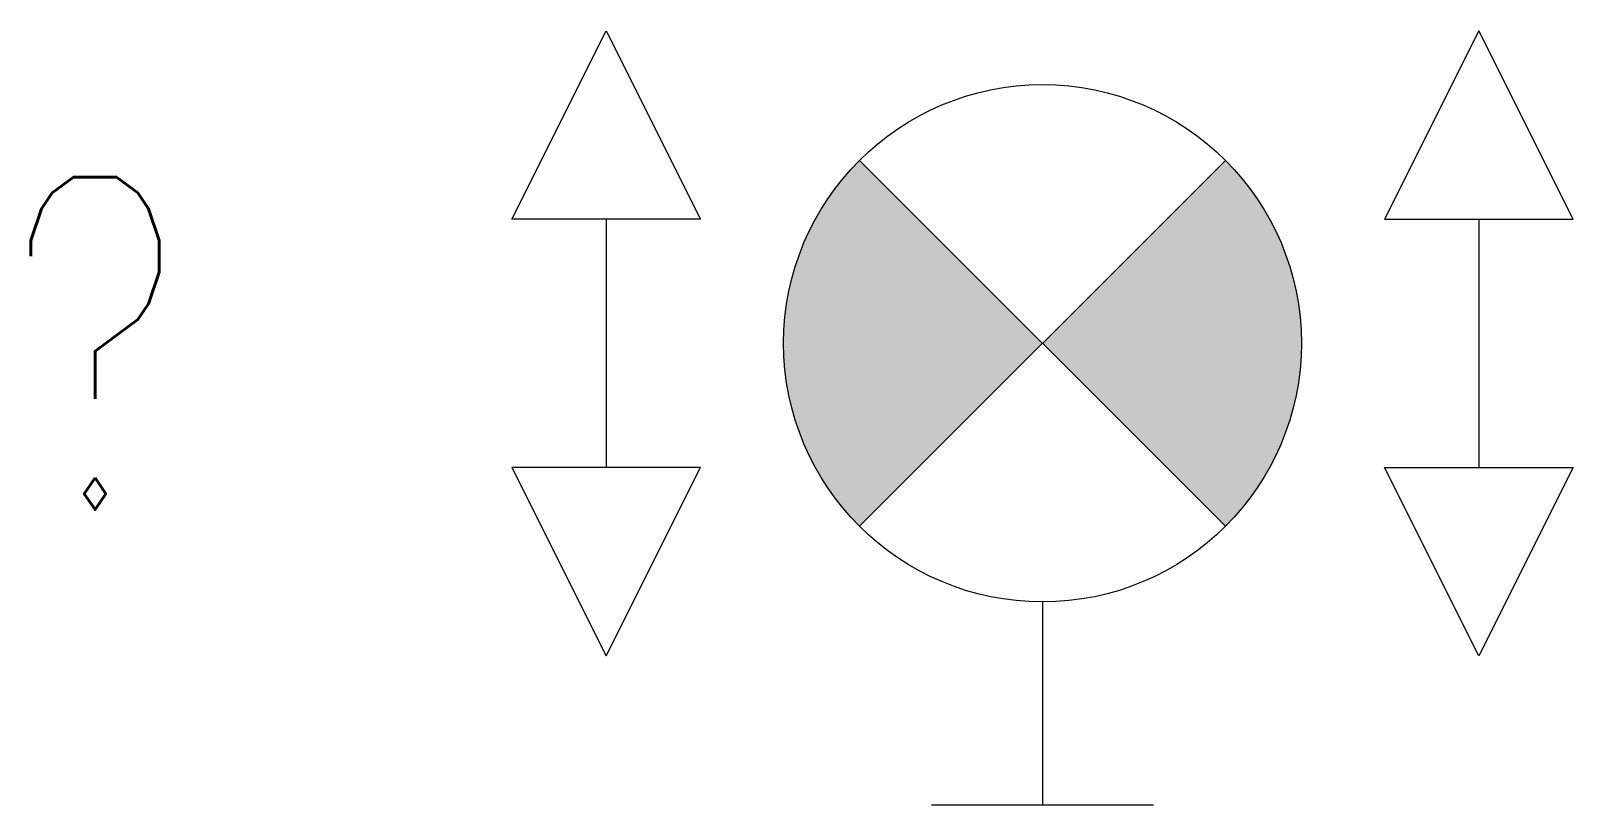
# Model space of a CAD drawing. Extents: x -0.285 to 0.149, y 0 to 0.218.
import ezdxf
from ezdxf.enums import TextEntityAlignment as Align

# ---------------------------------------------------------------- set-up
doc = ezdxf.new("R2010")
doc.units = 0
doc.header["$MEASUREMENT"] = 0
doc.layers.get('0').update_dxf_attribs({"linetype": 'CONTINUOUS'})
doc.layers.add('E-BLKA', color=4, linetype='CONTINUOUS')
doc.styles.add('BRA-ATT', font='romans.shx', dxfattribs={"width": 0.75})

msp = doc.modelspace()

# ---------------------------------------------------------------- hatches: boundary and pattern name
for points in [[(0, 0.13021), (-0.05156, 0.18177, 0.198912), (-0.07292, 0.13021, 0.198912), (-0.05156, 0.07865)], [(0.05156, 0.07865, 0.198912), (0.07292, 0.13021, 0.198912), (0.05156, 0.18177), (0, 0.13021)]]:
    msp.add_hatch(color=256).paths.add_polyline_path(points)

# ---------------------------------------------------------------- linework, layer by layer
for p, q in [((-0.05156, 0.07865), (0.05156, 0.18177)), ((0.05156, 0.07865), (-0.05156, 0.18177)), ((0, 0.05729), (0, 0)), ((0.03125, 0), (-0.03125, 0))]:
    msp.add_line(p, q)
at = {"linetype": 'Continuous'}
for p, q in [((-0.12292, 0.16518), (-0.12292, 0.09524)), ((0.12292, 0.16518), (0.12292, 0.09524))]:
    msp.add_line(p, q, dxfattribs=at)
for points in [[(-0.12292, 0.21831), (-0.09635, 0.16518), (-0.14948, 0.16518)], [(0.12292, 0.21831), (0.09635, 0.16518), (0.14948, 0.16518)], [(-0.12292, 0.04211), (-0.09635, 0.09524), (-0.14948, 0.09524)], [(0.12292, 0.04211), (0.09635, 0.09524), (0.14948, 0.09524)]]:
    msp.add_lwpolyline(points, close=True)
msp.add_circle((0, 0.13021), 0.07292)
for points in [[(-0.14948, 0.16518), (-0.12292, 0.21831), (-0.09635, 0.16518), (-0.14948, 0.16518)], [(0.14948, 0.16518), (0.12292, 0.21831), (0.09635, 0.16518), (0.14948, 0.16518)], [(-0.14948, 0.09524), (-0.12292, 0.04211), (-0.09635, 0.09524), (-0.14948, 0.09524)], [(0.14948, 0.09524), (0.12292, 0.04211), (0.09635, 0.09524), (0.14948, 0.09524)]]:
    msp.add_solid(points)

# ---------------------------------------------------------------- texts
at = {"layer": 'E-BLKA', "style": 'BRA-ATT', "width": 0.75}
msp.add_attdef('?', text='', height=0.09375, dxfattribs=at).set_placement((-0.2669, 0.13021), align=Align.MIDDLE)

doc.saveas('drawing.dxf')
